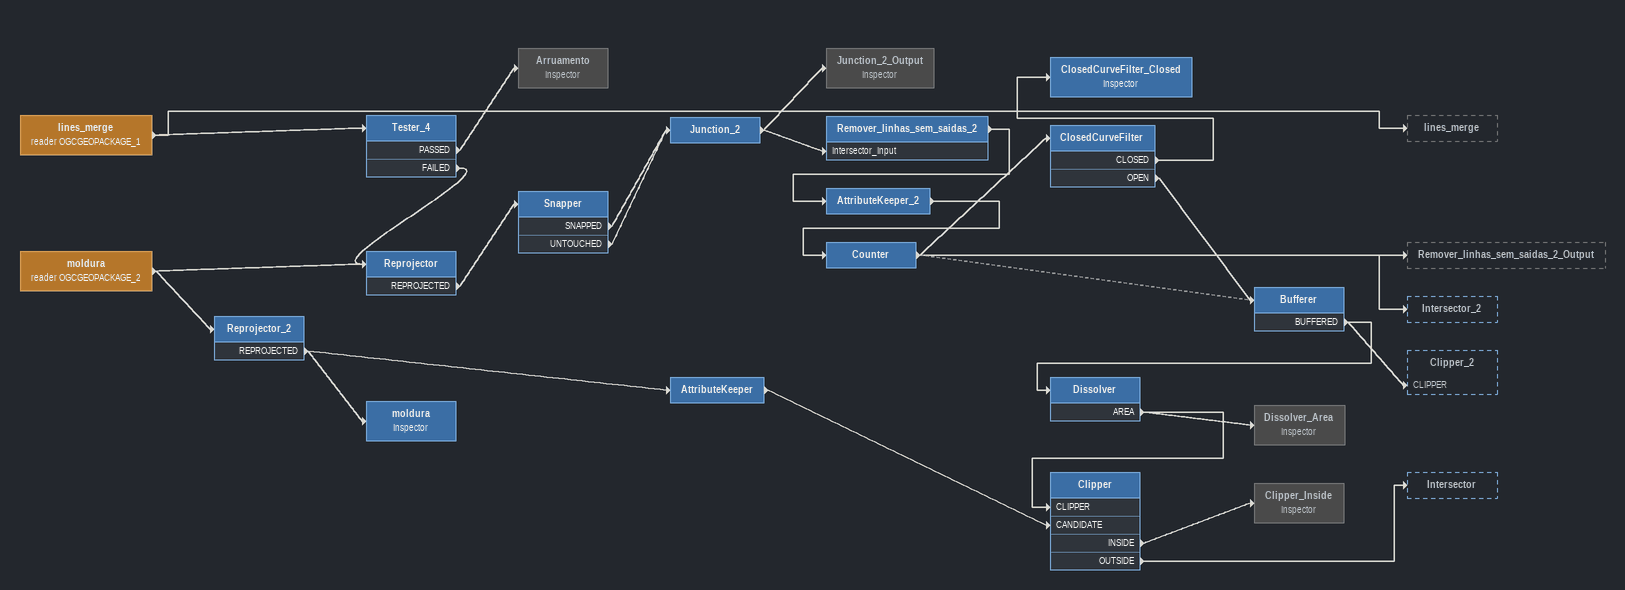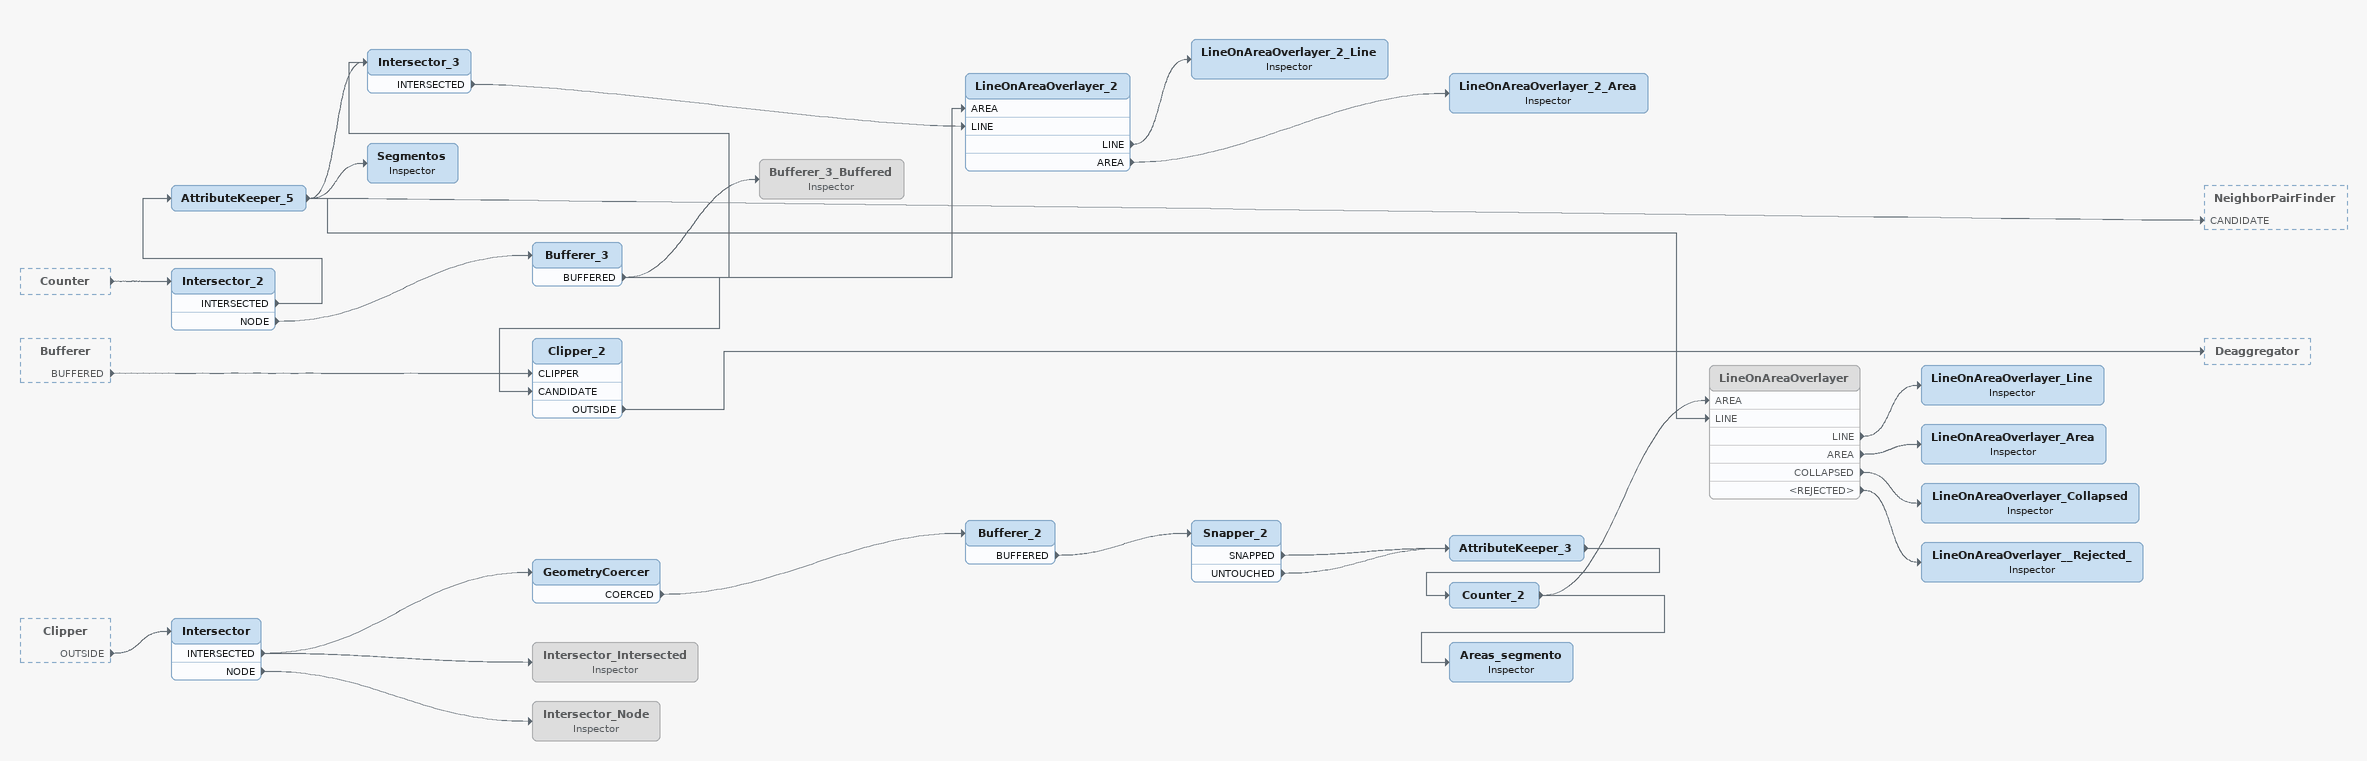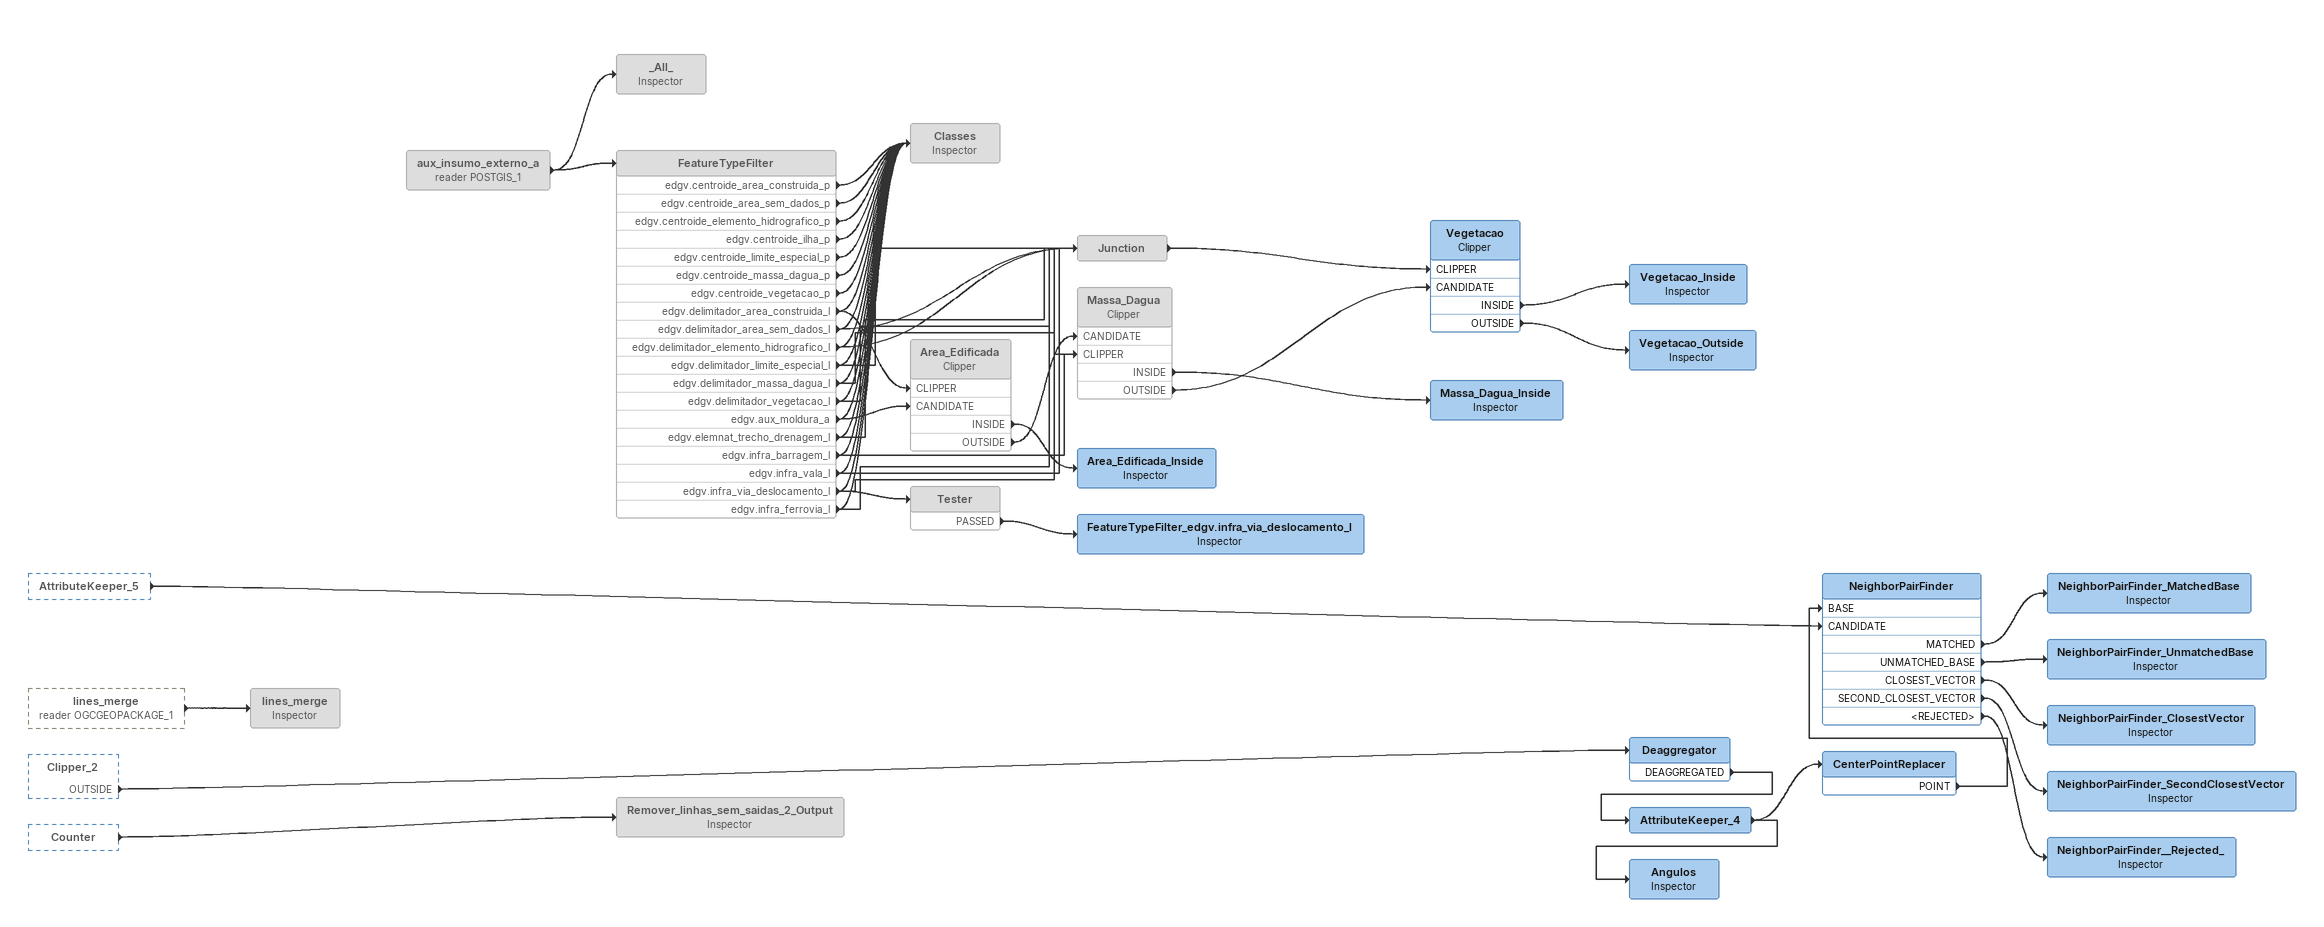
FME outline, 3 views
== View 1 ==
moldura (reader OGCGEOPACKAGE_2)
    -> Reprojector_2
    -> Reprojector
Reprojector_2
    REPROJECTED -> moldura
    REPROJECTED -> AttributeKeeper
AttributeKeeper
    -> Clipper [CANDIDATE]
moldura: Inspector
lines_merge (reader OGCGEOPACKAGE_1)
    -> lines_merge
    -> Tester_4
Tester_4
    PASSED -> Arruamento
    FAILED -> Reprojector
Arruamento: Inspector [off]
Reprojector
    REPROJECTED -> Snapper
Snapper
    SNAPPED -> Junction_2
    UNTOUCHED -> Junction_2
Junction_2
    -> Remover_linhas_sem_saidas_2 [Intersector_Input]
    -> Junction_2_Output
Junction_2_Output: Inspector [off]
Remover_linhas_sem_saidas_2
    -> AttributeKeeper_2
AttributeKeeper_2
    -> Counter
Counter
    -> Remover_linhas_sem_saidas_2_Output
    -> Intersector_2
    -> Bufferer [off]
    -> ClosedCurveFilter
ClosedCurveFilter
    CLOSED -> ClosedCurveFilter_Closed
    OPEN -> Bufferer
ClosedCurveFilter_Closed: Inspector
Bufferer
    BUFFERED -> Dissolver
    BUFFERED -> Clipper_2 [CLIPPER]
Dissolver
    AREA -> Clipper [CLIPPER]
    AREA -> Dissolver_Area
Dissolver_Area: Inspector [off]
Clipper
    INSIDE -> Clipper_Inside
    OUTSIDE -> Intersector
Clipper_Inside: Inspector [off]

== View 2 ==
Counter [outside]
    -> Intersector_2
Bufferer [outside]
    BUFFERED -> Clipper_2 [CLIPPER]
Clipper [outside]
    OUTSIDE -> Intersector
Intersector
    INTERSECTED -> Intersector_Intersected
    INTERSECTED -> GeometryCoercer
    NODE -> Intersector_Node
GeometryCoercer
    COERCED -> Bufferer_2
Bufferer_2
    BUFFERED -> Snapper_2
Snapper_2
    SNAPPED -> AttributeKeeper_3
    UNTOUCHED -> AttributeKeeper_3
AttributeKeeper_3
    -> Counter_2
Counter_2
    -> Areas_segmento
    -> LineOnAreaOverlayer [AREA]
Areas_segmento: Inspector
Intersector_Intersected: Inspector [off]
Intersector_Node: Inspector [off]
Intersector_2
    INTERSECTED -> AttributeKeeper_5
    NODE -> Bufferer_3
AttributeKeeper_5
    -> Segmentos
    -> NeighborPairFinder [CANDIDATE]
    -> LineOnAreaOverlayer [LINE]
    -> Intersector_3
Segmentos: Inspector
LineOnAreaOverlayer [off]
    LINE -> LineOnAreaOverlayer_Line
    AREA -> LineOnAreaOverlayer_Area
    COLLAPSED -> LineOnAreaOverlayer_Collapsed
    <REJECTED> -> LineOnAreaOverlayer__Rejected_
LineOnAreaOverlayer_Line: Inspector
LineOnAreaOverlayer_Area: Inspector
LineOnAreaOverlayer_Collapsed: Inspector
LineOnAreaOverlayer__Rejected_: Inspector
Bufferer_3
    BUFFERED -> Bufferer_3_Buffered
    BUFFERED -> Clipper_2 [CANDIDATE]
    BUFFERED -> LineOnAreaOverlayer_2 [AREA]
    BUFFERED -> Intersector_3
Intersector_3
    INTERSECTED -> LineOnAreaOverlayer_2 [LINE]
LineOnAreaOverlayer_2
    LINE -> LineOnAreaOverlayer_2_Line
    AREA -> LineOnAreaOverlayer_2_Area
LineOnAreaOverlayer_2_Line: Inspector
LineOnAreaOverlayer_2_Area: Inspector
Bufferer_3_Buffered: Inspector [off]
Clipper_2
    OUTSIDE -> Deaggregator

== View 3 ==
AttributeKeeper_5 [outside]
    -> NeighborPairFinder [CANDIDATE]
lines_merge (reader OGCGEOPACKAGE_1) [outside]
    -> lines_merge
Clipper_2 [outside]
    OUTSIDE -> Deaggregator
Counter [outside]
    -> Remover_linhas_sem_saidas_2_Output
Deaggregator
    DEAGGREGATED -> AttributeKeeper_4
AttributeKeeper_4
    -> Angulos
    -> CenterPointReplacer
CenterPointReplacer
    POINT -> NeighborPairFinder [BASE]
NeighborPairFinder
    MATCHED -> NeighborPairFinder_MatchedBase
    UNMATCHED_BASE -> NeighborPairFinder_UnmatchedBase
    CLOSEST_VECTOR -> NeighborPairFinder_ClosestVector
    SECOND_CLOSEST_VECTOR -> NeighborPairFinder_SecondClosestVector
    <REJECTED> -> NeighborPairFinder__Rejected_
NeighborPairFinder_MatchedBase: Inspector
NeighborPairFinder_UnmatchedBase: Inspector
NeighborPairFinder_ClosestVector: Inspector
NeighborPairFinder_SecondClosestVector: Inspector
NeighborPairFinder__Rejected_: Inspector
Angulos: Inspector
Remover_linhas_sem_saidas_2_Output: Inspector [off]
lines_merge: Inspector [off]
aux_insumo_externo_a (reader POSTGIS_1) [off]
    -> _All_
    -> FeatureTypeFilter
_All_: Inspector [off]
FeatureTypeFilter [off]
    edgv.centroide_area_construida_p -> Classes
    edgv.centroide_area_sem_dados_p -> Classes
    edgv.centroide_elemento_hidrografico_p -> Classes
    edgv.centroide_ilha_p -> Classes
    edgv.centroide_limite_especial_p -> Classes
    edgv.centroide_massa_dagua_p -> Classes
    edgv.centroide_vegetacao_p -> Classes
    edgv.delimitador_area_construida_l -> Classes
    edgv.delimitador_area_construida_l -> Area_Edificada [CLIPPER]
    edgv.delimitador_area_sem_dados_l -> Classes
    edgv.delimitador_area_sem_dados_l -> Junction
    edgv.delimitador_elemento_hidrografico_l -> Classes
    edgv.delimitador_elemento_hidrografico_l -> Junction
    edgv.delimitador_limite_especial_l -> Classes
    edgv.delimitador_limite_especial_l -> Junction
    edgv.delimitador_massa_dagua_l -> Classes
    edgv.delimitador_massa_dagua_l -> Massa_Dagua [CLIPPER]
    edgv.delimitador_vegetacao_l -> Classes
    edgv.delimitador_vegetacao_l -> Junction
    edgv.aux_moldura_a -> Classes
    edgv.aux_moldura_a -> Area_Edificada [CANDIDATE]
    edgv.elemnat_trecho_drenagem_l -> Classes
    edgv.elemnat_trecho_drenagem_l -> Junction
    edgv.infra_barragem_l -> Classes
    edgv.infra_barragem_l -> Massa_Dagua [CLIPPER]
    edgv.infra_vala_l -> Classes
    edgv.infra_vala_l -> Junction
    edgv.infra_via_deslocamento_l -> Tester
    edgv.infra_via_deslocamento_l -> Classes
    edgv.infra_via_deslocamento_l -> Junction
    edgv.infra_ferrovia_l -> Classes
    edgv.infra_ferrovia_l -> Junction
Classes: Inspector [off]
Junction [off]
    -> Vegetacao [CLIPPER]
Area_Edificada: Clipper [off]
    INSIDE -> Area_Edificada_Inside
    OUTSIDE -> Massa_Dagua [CANDIDATE]
Massa_Dagua: Clipper [off]
    INSIDE -> Massa_Dagua_Inside
    OUTSIDE -> Vegetacao [CANDIDATE]
Vegetacao: Clipper
    INSIDE -> Vegetacao_Inside
    OUTSIDE -> Vegetacao_Outside
Vegetacao_Inside: Inspector
Vegetacao_Outside: Inspector
Massa_Dagua_Inside: Inspector
Area_Edificada_Inside: Inspector
Tester [off]
    PASSED -> FeatureTypeFilter_edgv.infra_via_deslocamento_l
FeatureTypeFilter_edgv.infra_via_deslocamento_l: Inspector
